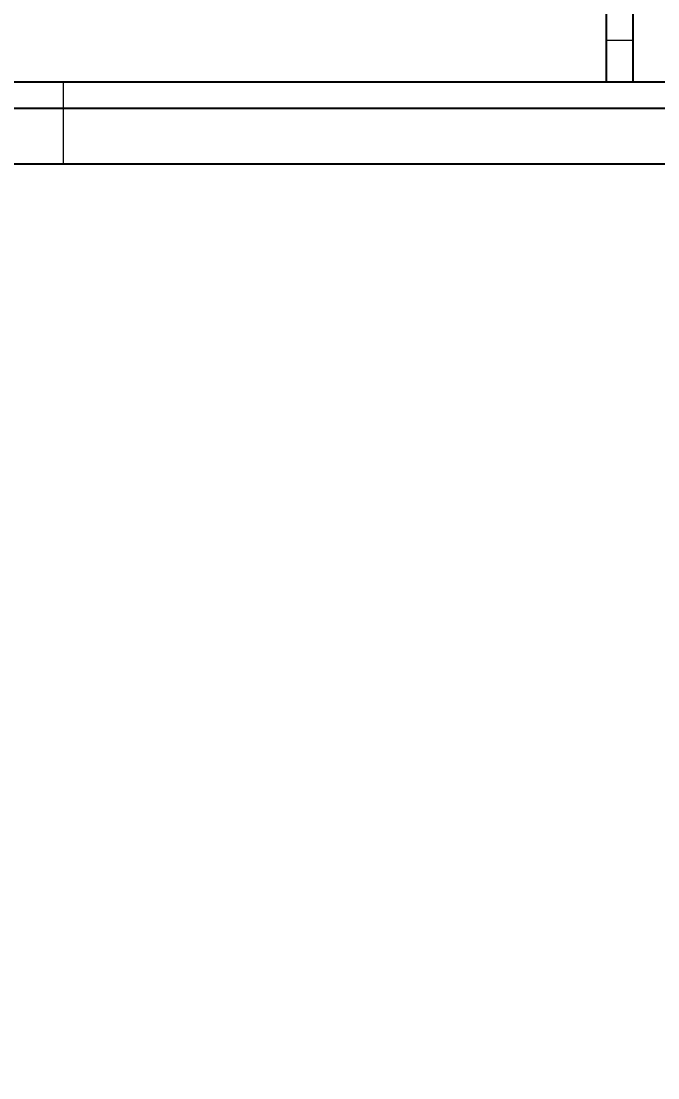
# Model space of a CAD drawing. Header units: millimetres. Extents: x 1293 to 41893, y 1011 to 26911.
# Drawn here: x 10894.3 to 11046.8, y 7599.1 to 7852.1 of the extents above; entities that cross this region are included whole.
import ezdxf

# ---------------------------------------------------------------- set-up
doc = ezdxf.new("R2010")
doc.units = ezdxf.units.MM
doc.header["$LTSCALE"] = 50
doc.linetypes.add('HIDDEN', pattern=[1.905, 1.27, -0.635])
doc.layers.add('CAPA_1', color=7, linetype='Continuous')
doc.layers.add('MAQUINAS', color=11, linetype='Continuous')
doc.styles.add('SLDTEXTSTYLE0', font='TXT', dxfattribs={"width": 0.75})
doc.dimstyles.new('SLDDIMSTYLE0', dxfattribs={"dimtxt": 100, "dimasz": 100, "dimexe": 0, "dimexo": 0.0625, "dimgap": 25, "dimtad": 2, "dimdec": 0, "dimlfac": 1.5, "dimrnd": 1e-09, "dimzin": 12, "dimdsep": 46, "dimtxsty": 'SLDTEXTSTYLE0', "dimsah": 1, "dimcen": 0.09, "dimadec": 0, "dimazin": 3, "dimtfac": 1, "dimtdec": 0, "dimtofl": 0, "dimtmove": 0, "dimatfit": 3, "dimfxl": 1, "dimfrac": 2, "dimtolj": 1, "dimtzin": 12, "dimarcsym": 0})

# ---------------------------------------------------------------- blocks, each defined once
blk = doc.blocks.new('_D_15')
at = {"layer": 'CAPA_1', "transparency": 16777216}
for p, q in [((6530.12, 8742.38), (6530.12, 9415.65)), ((16745.16, 6492), (16745.16, 9415.65)), ((6530.12, 9365.65), (16745.16, 9365.65))]:
    blk.add_line(p, q, dxfattribs=at)
for points in [[(6530.12, 9365.65), (6630.12, 9350.26), (6630.12, 9381.03)], [(16745.16, 9365.65), (16645.16, 9381.03), (16645.16, 9350.26)]]:
    blk.add_solid(points, dxfattribs=at)
at = {"layer": 'CAPA_1', "transparency": 16777216, "insert": (11452.92, 9494.55), "char_height": 100, "attachment_point": 1, "style": 'SLDTEXTSTYLE0'}
blk.add_mtext('15323', dxfattribs=at)

msp = doc.modelspace()

# ---------------------------------------------------------------- linework, layer by layer
at = {"color": 7, "linetype": 'Continuous', "lineweight": 25}
for p, q in [((11034.573483, 7837.5269069), (11034.573483, 7899.5269069)), ((11040.923483, 7837.5269069), (11040.923483, 7899.5269069)), ((11274.2568163, 7837.5269069), (10804.043483, 7837.5269069)), ((11274.2568163, 7831.1769069), (10804.043483, 7831.1769069))]:
    msp.add_line(p, q, dxfattribs=at)
at = {"color": 1, "linetype": 'HIDDEN', "lineweight": 18}
for p, q in [((11034.573483, 7847.5269069), (11040.923483, 7847.5269069)), ((10904.468483, 7831.1769069), (10904.468483, 7837.5269069))]:
    msp.add_line(p, q, dxfattribs=at)
at = {"layer": 'MAQUINAS', "linetype": 'Continuous', "lineweight": 25}
for p, q in [((11510.8968592, 7831.1769069), (10810.393483, 7831.1769069)), ((11283.7268163, 7817.8435736), (10823.7268163, 7817.8435736))]:
    msp.add_line(p, q, dxfattribs=at)
at = {"layer": 'MAQUINAS', "linetype": 'HIDDEN', "lineweight": 18}
msp.add_line((10904.393483, 7831.1769069), (10904.393483, 7817.8435736), dxfattribs=at)

# ---------------------------------------------------------------- dimensions: what is measured, and where the dimension line sits
at = {"layer": 'CAPA_1'}
dim = msp.add_linear_dim(base=(16745.1618891, 9365.6463094), p1=(6530.1246702, 8678.8772747), p2=(16745.1618891, 6428.5014528), dimstyle='SLDDIMSTYLE0', dxfattribs=at)
dim.commit()
dim.dimension.update_dxf_attribs({"geometry": '_D_15', "text_midpoint": (11637.6432797, 9365.6463094), "dimtype": 160})

doc.saveas('drawing.dxf')
